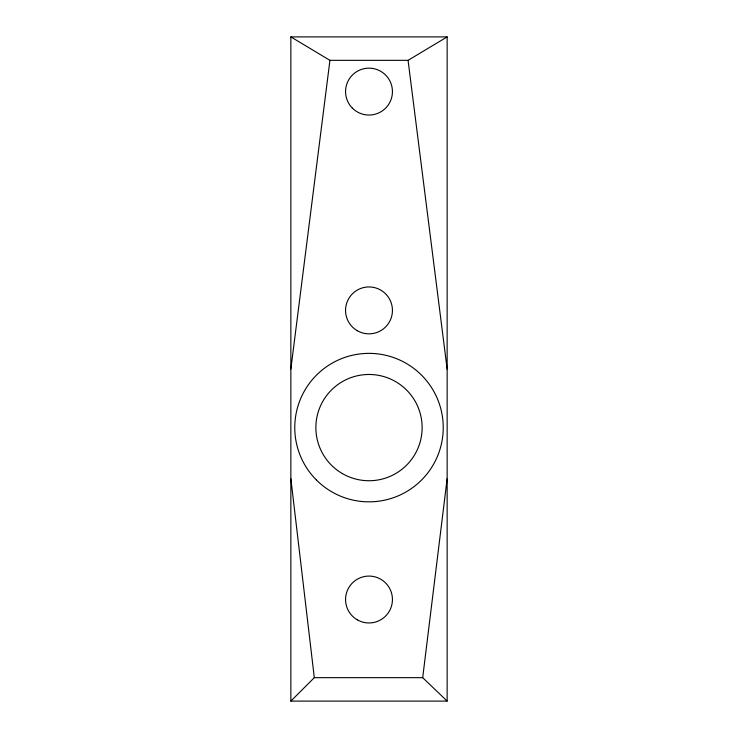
<?xml version="1.0" encoding="UTF-8"?>
<svg xmlns="http://www.w3.org/2000/svg" width="738" height="738" viewBox="0 0 738 738"><rect width="100%" height="100%" fill="white"/><g stroke="black" fill="none" stroke-linecap="round" stroke-linejoin="round"><path stroke-width="1.11" d="M447.145 701.1L290.855 701.1L290.855 36.9L447.145 36.9L447.145 701.1L422.699 677.659L447.145 478.741M290.855 369.055L329.932 60.341L290.855 36.9M290.855 701.1L314.305 677.659L422.699 677.659M329.932 60.341L408.068 60.341L447.145 36.9M408.068 60.341L447.145 369.055M290.855 478.741L314.305 677.659M342.432 473.621A53.136 53.136 0 0 0 422.136 427.606A53.136 53.136 0 0 0 342.432 381.592A53.136 53.136 0 0 0 342.432 473.621M357.275 330.698A23.441 23.441 0 0 0 392.441 310.394A23.441 23.441 0 0 0 357.275 290.089A23.441 23.441 0 0 0 357.275 330.698M357.275 619.819A23.441 23.441 0 0 0 392.441 599.514A23.441 23.441 0 0 0 357.275 579.219A23.441 23.441 0 0 0 357.275 619.819M352.423 108.172A23.441 23.441 0 0 0 391.647 97.665A23.441 23.441 0 0 0 362.93 68.957A23.441 23.441 0 0 0 352.423 108.172M316.51 480.097A74.234 74.234 0 0 0 440.706 446.822A74.234 74.234 0 0 0 349.784 355.901A74.234 74.234 0 0 0 316.51 480.097"/></g></svg>
